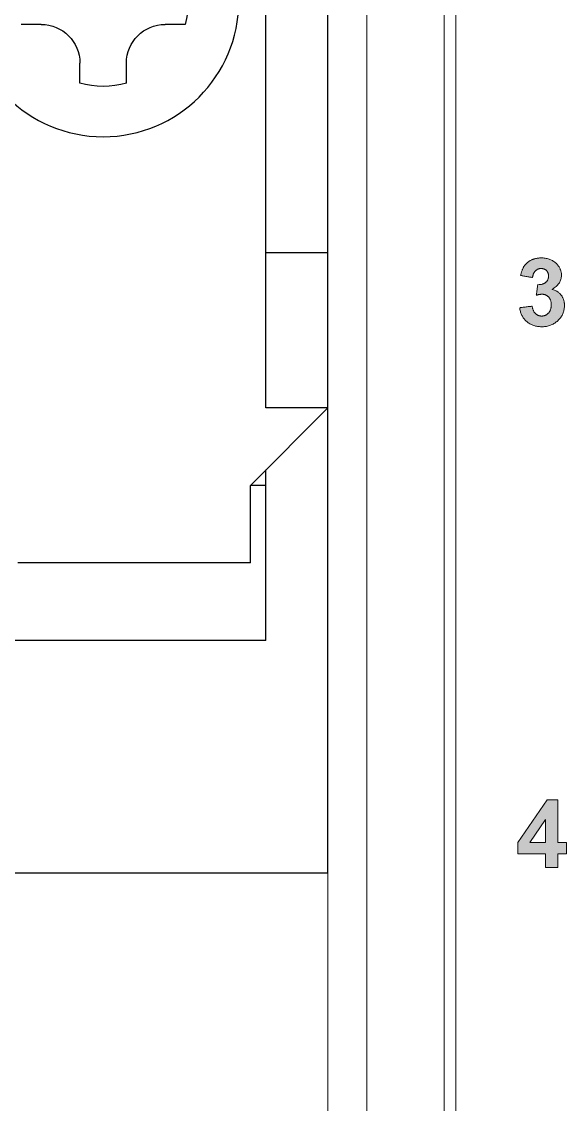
# Model space of a CAD drawing. Header units: millimetres. Extents: x 0 to 900, y 0 to 297.
# Drawn here: x 705.263 to 707.02, y 141.684 to 145.177 of the extents above; entities that cross this region are included whole.
import ezdxf

# ---------------------------------------------------------------- set-up
doc = ezdxf.new("R2010")
doc.units = ezdxf.units.MM
doc.layers.add('PRINT', color=7, linetype='Continuous')
doc.layers.add('전장품', color=3, linetype='Continuous')

# ---------------------------------------------------------------- blocks, each defined once
blk = doc.blocks.new('DVS-005R00')
at = {"layer": 'PRINT', "lineweight": 0}
h = blk.add_hatch(color=256, dxfattribs=at)
h.dxf.hatch_style = 2
edge = h.paths.add_edge_path()
edge.add_spline(control_points=[(4.947, 49.588), (4.947, 49.588), (5.27, 49.627), (5.27, 49.627), (5.28, 49.545), (5.308, 49.482), (5.353, 49.439), (5.398, 49.395), (5.453, 49.373), (5.517, 49.373), (5.586, 49.373), (5.643, 49.399), (5.691, 49.451), (5.738, 49.504), (5.761, 49.574), (5.761, 49.663), (5.761, 49.747), (5.739, 49.813), (5.694, 49.862), (5.648, 49.911), (5.593, 49.936), (5.529, 49.936), (5.486, 49.936), (5.435, 49.928), (5.375, 49.911), (5.375, 49.911), (5.412, 50.183), (5.412, 50.183), (5.502, 50.18), (5.571, 50.2), (5.619, 50.241), (5.666, 50.283), (5.69, 50.338), (5.69, 50.407), (5.69, 50.465), (5.673, 50.512), (5.638, 50.547), (5.603, 50.582), (5.557, 50.599), (5.499, 50.599), (5.442, 50.599), (5.393, 50.579), (5.353, 50.54), (5.313, 50.5), (5.288, 50.443), (5.279, 50.366), (5.279, 50.366), (4.972, 50.419), (4.972, 50.419), (4.993, 50.524), (5.026, 50.608), (5.069, 50.671), (5.112, 50.734), (5.172, 50.783), (5.249, 50.819), (5.326, 50.855), (5.413, 50.873), (5.508, 50.873), (5.672, 50.873), (5.804, 50.821), (5.903, 50.717), (5.984, 50.631), (6.025, 50.535), (6.025, 50.427), (6.025, 50.274), (5.941, 50.153), (5.774, 50.061), (5.874, 50.04), (5.954, 49.992), (6.013, 49.918), (6.073, 49.844), (6.103, 49.754), (6.103, 49.649), (6.103, 49.496), (6.047, 49.366), (5.936, 49.258), (5.824, 49.15), (5.685, 49.097), (5.519, 49.097), (5.362, 49.097), (5.231, 49.142), (5.127, 49.232), (5.024, 49.323), (4.964, 49.442), (4.947, 49.588)], knot_values=[0, 0, 0, 0, 1, 1, 1, 2, 2, 2, 3, 3, 3, 4, 4, 4, 5, 5, 5, 6, 6, 6, 7, 7, 7, 8, 8, 8, 9, 9, 9, 10, 10, 10, 11, 11, 11, 12, 12, 12, 13, 13, 13, 14, 14, 14, 15, 15, 15, 16, 16, 16, 17, 17, 17, 18, 18, 18, 19, 19, 19, 20, 20, 20, 21, 21, 21, 22, 22, 22, 23, 23, 23, 24, 24, 24, 25, 25, 25, 26, 26, 26, 27, 27, 27, 28, 28, 28, 28], degree=3, periodic=0)
h = blk.add_hatch(color=256, dxfattribs=at)
h.dxf.hatch_style = 2
h.paths.add_polyline_path([(5.612, 35.142), (5.612, 35.492), (4.899, 35.492), (4.899, 35.784), (5.654, 36.889), (5.934, 36.889), (5.934, 35.785), (6.151, 35.785), (6.151, 35.492), (5.934, 35.492), (5.934, 35.142)])
h.paths.add_polyline_path([(5.612, 35.785), (5.612, 36.379), (5.212, 35.785)])
at = {"color": 7, "linetype": 'Continuous', "lineweight": 0}
for p, q in [((0, 0), (0, 115)), ((1, 115), (1, 0)), ((3, 3.4), (3, 111.6)), ((3.3, 3.5), (3.3, 111.5))]:
    blk.add_line(p, q, dxfattribs=at)
at = {"layer": 'PRINT', "lineweight": 0}
blk.add_lwpolyline([(4.947, 49.588), (4.95, 49.588), (4.958, 49.589), (4.972, 49.591), (4.989, 49.593), (5.009, 49.596), (5.033, 49.598), (5.058, 49.602), (5.085, 49.605), (5.112, 49.608), (5.139, 49.611), (5.165, 49.615), (5.19, 49.618), (5.213, 49.62), (5.233, 49.623), (5.249, 49.625), (5.261, 49.626), (5.268, 49.627), (5.27, 49.624), (5.272, 49.61), (5.275, 49.597), (5.277, 49.584), (5.28, 49.571), (5.284, 49.559), (5.287, 49.547), (5.291, 49.536), (5.296, 49.525), (5.3, 49.514), (5.305, 49.504), (5.31, 49.494), (5.316, 49.484), (5.322, 49.475), (5.328, 49.466), (5.335, 49.458), (5.342, 49.45), (5.349, 49.442), (5.357, 49.435), (5.365, 49.428), (5.373, 49.421), (5.381, 49.415), (5.389, 49.41), (5.398, 49.404), (5.406, 49.399), (5.415, 49.395), (5.424, 49.391), (5.433, 49.387), (5.443, 49.384), (5.453, 49.381), (5.462, 49.379), (5.472, 49.377), (5.482, 49.375), (5.493, 49.374), (5.503, 49.373), (5.514, 49.373), (5.525, 49.373), (5.537, 49.374), (5.548, 49.375), (5.559, 49.377), (5.57, 49.379), (5.58, 49.381), (5.591, 49.384), (5.601, 49.388), (5.611, 49.392), (5.62, 49.397), (5.63, 49.402), (5.639, 49.407), (5.648, 49.414), (5.657, 49.42), (5.666, 49.427), (5.674, 49.435), (5.683, 49.443), (5.691, 49.451), (5.698, 49.46), (5.706, 49.47), (5.713, 49.48), (5.719, 49.49), (5.725, 49.5), (5.73, 49.511), (5.735, 49.522), (5.74, 49.533), (5.744, 49.545), (5.748, 49.557), (5.751, 49.57), (5.754, 49.582), (5.756, 49.596), (5.758, 49.609), (5.76, 49.623), (5.761, 49.637), (5.761, 49.652), (5.761, 49.666), (5.761, 49.68), (5.76, 49.694), (5.759, 49.707), (5.757, 49.72), (5.755, 49.733), (5.753, 49.745), (5.75, 49.757), (5.747, 49.768), (5.743, 49.78), (5.739, 49.791), (5.734, 49.801), (5.729, 49.812), (5.723, 49.821), (5.718, 49.831), (5.711, 49.84), (5.705, 49.849), (5.697, 49.858), (5.69, 49.866), (5.682, 49.874), (5.674, 49.881), (5.666, 49.888), (5.657, 49.895), (5.649, 49.901), (5.64, 49.906), (5.631, 49.911), (5.622, 49.916), (5.613, 49.92), (5.603, 49.924), (5.593, 49.927), (5.584, 49.929), (5.573, 49.932), (5.563, 49.933), (5.553, 49.935), (5.542, 49.935), (5.531, 49.936), (5.523, 49.936), (5.516, 49.936), (5.508, 49.935), (5.5, 49.935), (5.492, 49.934), (5.484, 49.933), (5.476, 49.932), (5.468, 49.931), (5.459, 49.93), (5.451, 49.928), (5.442, 49.927), (5.433, 49.925), (5.424, 49.923), (5.414, 49.921), (5.405, 49.919), (5.395, 49.916), (5.385, 49.914), (5.375, 49.911), (5.376, 49.913), (5.377, 49.92), (5.378, 49.931), (5.38, 49.946), (5.383, 49.963), (5.385, 49.983), (5.388, 50.004), (5.391, 50.027), (5.394, 50.05), (5.397, 50.072), (5.4, 50.095), (5.403, 50.116), (5.406, 50.135), (5.408, 50.151), (5.41, 50.165), (5.411, 50.175), (5.412, 50.181), (5.416, 50.183), (5.431, 50.182), (5.446, 50.183), (5.46, 50.183), (5.473, 50.185), (5.487, 50.186), (5.5, 50.188), (5.512, 50.191), (5.524, 50.194), (5.536, 50.197), (5.547, 50.2), (5.558, 50.205), (5.568, 50.209), (5.579, 50.214), (5.588, 50.219), (5.597, 50.225), (5.606, 50.231), (5.615, 50.238), (5.623, 50.245), (5.63, 50.252), (5.637, 50.26), (5.644, 50.268), (5.65, 50.276), (5.656, 50.284), (5.661, 50.292), (5.666, 50.301), (5.671, 50.31), (5.675, 50.32), (5.678, 50.329), (5.681, 50.339), (5.684, 50.349), (5.686, 50.36), (5.688, 50.37), (5.689, 50.381), (5.69, 50.393), (5.69, 50.404), (5.69, 50.414), (5.69, 50.424), (5.689, 50.433), (5.688, 50.442), (5.686, 50.451), (5.685, 50.46), (5.682, 50.469), (5.68, 50.477), (5.677, 50.485), (5.674, 50.493), (5.671, 50.5), (5.667, 50.508), (5.663, 50.515), (5.659, 50.522), (5.654, 50.528), (5.649, 50.535), (5.644, 50.541), (5.638, 50.547), (5.632, 50.553), (5.626, 50.558), (5.619, 50.563), (5.612, 50.568), (5.606, 50.572), (5.599, 50.576), (5.591, 50.58), (5.584, 50.583), (5.576, 50.586), (5.568, 50.589), (5.56, 50.592), (5.551, 50.594), (5.543, 50.595), (5.534, 50.597), (5.525, 50.598), (5.516, 50.599), (5.506, 50.599), (5.497, 50.599), (5.487, 50.599), (5.478, 50.598), (5.468, 50.597), (5.459, 50.596), (5.451, 50.594), (5.442, 50.592), (5.433, 50.589), (5.425, 50.586), (5.417, 50.583), (5.409, 50.579), (5.401, 50.575), (5.393, 50.571), (5.385, 50.566), (5.378, 50.561), (5.371, 50.555), (5.363, 50.549), (5.356, 50.543), (5.35, 50.536), (5.343, 50.529), (5.337, 50.522), (5.331, 50.514), (5.325, 50.506), (5.32, 50.498), (5.315, 50.489), (5.31, 50.48), (5.306, 50.471), (5.302, 50.461), (5.298, 50.451), (5.294, 50.44), (5.291, 50.429), (5.288, 50.418), (5.286, 50.406), (5.283, 50.395), (5.281, 50.382), (5.28, 50.37), (5.278, 50.367), (5.271, 50.368), (5.259, 50.37), (5.244, 50.372), (5.225, 50.376), (5.203, 50.379), (5.18, 50.383), (5.155, 50.388), (5.129, 50.392), (5.103, 50.397), (5.078, 50.401), (5.054, 50.405), (5.031, 50.409), (5.012, 50.412), (4.995, 50.415), (4.983, 50.417), (4.975, 50.418), (4.972, 50.419), (4.976, 50.436), (4.98, 50.454), (4.984, 50.47), (4.988, 50.487), (4.993, 50.503), (4.997, 50.518), (5.002, 50.533), (5.007, 50.548), (5.013, 50.563), (5.018, 50.577), (5.024, 50.59), (5.03, 50.603), (5.036, 50.616), (5.043, 50.628), (5.049, 50.64), (5.056, 50.652), (5.063, 50.663), (5.07, 50.674), (5.078, 50.684), (5.086, 50.694), (5.094, 50.704), (5.103, 50.714), (5.111, 50.723), (5.121, 50.732), (5.13, 50.741), (5.14, 50.75), (5.15, 50.758), (5.16, 50.767), (5.171, 50.774), (5.182, 50.782), (5.194, 50.789), (5.205, 50.796), (5.217, 50.803), (5.23, 50.81), (5.243, 50.816), (5.256, 50.822), (5.269, 50.828), (5.282, 50.833), (5.296, 50.838), (5.309, 50.843), (5.323, 50.848), (5.337, 50.852), (5.352, 50.855), (5.366, 50.859), (5.381, 50.862), (5.396, 50.864), (5.411, 50.867), (5.426, 50.869), (5.441, 50.87), (5.457, 50.872), (5.472, 50.873), (5.488, 50.873), (5.504, 50.873), (5.529, 50.873), (5.556, 50.872), (5.582, 50.87), (5.608, 50.866), (5.633, 50.862), (5.657, 50.857), (5.681, 50.851), (5.704, 50.844), (5.727, 50.835), (5.749, 50.826), (5.77, 50.816), (5.791, 50.805), (5.811, 50.792), (5.831, 50.779), (5.85, 50.765), (5.868, 50.75), (5.885, 50.734), (5.903, 50.717), (5.916, 50.702), (5.928, 50.687), (5.94, 50.672), (5.951, 50.657), (5.962, 50.642), (5.971, 50.626), (5.98, 50.61), (5.988, 50.594), (5.995, 50.578), (6.001, 50.562), (6.007, 50.545), (6.012, 50.528), (6.016, 50.511), (6.019, 50.494), (6.022, 50.476), (6.023, 50.459), (6.024, 50.441), (6.025, 50.421), (6.023, 50.395), (6.021, 50.371), (6.016, 50.346), (6.01, 50.323), (6.003, 50.3), (5.994, 50.277), (5.983, 50.255), (5.971, 50.234), (5.957, 50.214), (5.941, 50.193), (5.924, 50.174), (5.905, 50.155), (5.885, 50.137), (5.863, 50.119), (5.84, 50.102), (5.815, 50.085), (5.788, 50.069), (5.783, 50.06), (5.799, 50.056), (5.815, 50.051), (5.831, 50.046), (5.846, 50.04), (5.861, 50.034), (5.876, 50.027), (5.89, 50.02), (5.904, 50.013), (5.917, 50.004), (5.93, 49.996), (5.943, 49.987), (5.955, 49.977), (5.967, 49.967), (5.979, 49.956), (5.99, 49.945), (6, 49.933), (6.011, 49.921), (6.021, 49.908), (6.03, 49.895), (6.039, 49.882), (6.047, 49.869), (6.055, 49.855), (6.062, 49.841), (6.069, 49.826), (6.075, 49.812), (6.08, 49.797), (6.085, 49.781), (6.089, 49.766), (6.093, 49.75), (6.096, 49.734), (6.098, 49.717), (6.1, 49.701), (6.102, 49.684), (6.103, 49.666), (6.103, 49.649), (6.102, 49.623), (6.101, 49.598), (6.098, 49.573), (6.094, 49.549), (6.09, 49.525), (6.084, 49.501), (6.077, 49.478), (6.069, 49.456), (6.06, 49.434), (6.05, 49.412), (6.039, 49.391), (6.026, 49.37), (6.013, 49.349), (5.999, 49.329), (5.983, 49.31), (5.967, 49.291), (5.949, 49.272), (5.931, 49.253), (5.912, 49.236), (5.892, 49.22), (5.872, 49.204), (5.851, 49.19), (5.83, 49.177), (5.808, 49.164), (5.785, 49.153), (5.762, 49.143), (5.739, 49.134), (5.715, 49.126), (5.691, 49.118), (5.666, 49.112), (5.64, 49.107), (5.614, 49.103), (5.588, 49.1), (5.561, 49.098), (5.533, 49.097), (5.506, 49.097), (5.48, 49.098), (5.454, 49.099), (5.429, 49.102), (5.405, 49.105), (5.381, 49.11), (5.357, 49.115), (5.334, 49.121), (5.311, 49.128), (5.289, 49.136), (5.268, 49.144), (5.247, 49.154), (5.227, 49.164), (5.207, 49.175), (5.187, 49.187), (5.168, 49.2), (5.15, 49.214), (5.132, 49.229), (5.115, 49.244), (5.098, 49.26), (5.082, 49.277), (5.068, 49.294), (5.054, 49.311), (5.04, 49.329), (5.028, 49.348), (5.017, 49.367), (5.006, 49.387), (4.996, 49.407), (4.987, 49.428), (4.979, 49.449), (4.971, 49.471), (4.965, 49.493), (4.959, 49.516), (4.954, 49.54), (4.95, 49.564)], close=True, dxfattribs=at)
for points in [[(5.612, 35.142), (5.612, 35.492), (4.899, 35.492), (4.899, 35.784), (5.654, 36.889), (5.934, 36.889), (5.934, 35.785), (6.151, 35.785), (6.151, 35.492), (5.934, 35.492), (5.934, 35.142), (5.612, 35.142)], [(5.612, 35.785), (5.612, 36.379), (5.212, 35.785), (5.612, 35.785)]]:
    blk.add_lwpolyline(points, dxfattribs=at)
blk = doc.blocks.new('STOPPER1')
at = {"layer": '전장품', "color": 0}
for p, q in [((0, -22.5), (0, 22.5)), ((1.6, -10.5), (1.6, 10.5)), ((3.683, -0.6), (4.2, -0.6)), ((7.4, -0.6), (7.917, -0.6)), ((5.2, -2.117), (5.2, -1.6)), ((6.4, -2.117), (6.4, -1.6)), ((0, -6.5), (1.6, -6.5)), ((0, -10.5), (1.6, -10.5)), ((2, -12.5), (0, -10.5)), ((1.6, -16.5), (1.6, -12.1)), ((1.6, -12.5), (2, -12.5)), ((2, -14.5), (2, -12.5)), ((2, -14.5), (8, -14.5)), ((1.6, -16.5), (8.4, -16.5)), ((0, -22.5), (10, -22.5))]:
    blk.add_line(p, q, dxfattribs=at)
blk.add_circle((5.8, 0), 3.5, dxfattribs=at)
for centre, radius, start, end in [((5.8, 0), 2.2, 164.1734, 195.8266), ((4.2, -1.6), 1, 0, 90), ((7.4, -1.6), 1, 90, 180), ((5.8, 0), 2.2, 254.1734, 285.8266)]:
    blk.add_arc(centre, radius, start, end, dxfattribs=at)

msp = doc.modelspace()

# ---------------------------------------------------------------- block references
at = {"yscale": 0.125, "zscale": 0.125}
for name, p, xscale in [('DVS-005R00', (706.2510115, 138.05542821), 0.125), ('STOPPER1', (706.2510115, 145.2429283), -0.125)]:
    msp.add_blockref(name, p, dxfattribs=dict(at, xscale=xscale))

doc.saveas('drawing.dxf')
